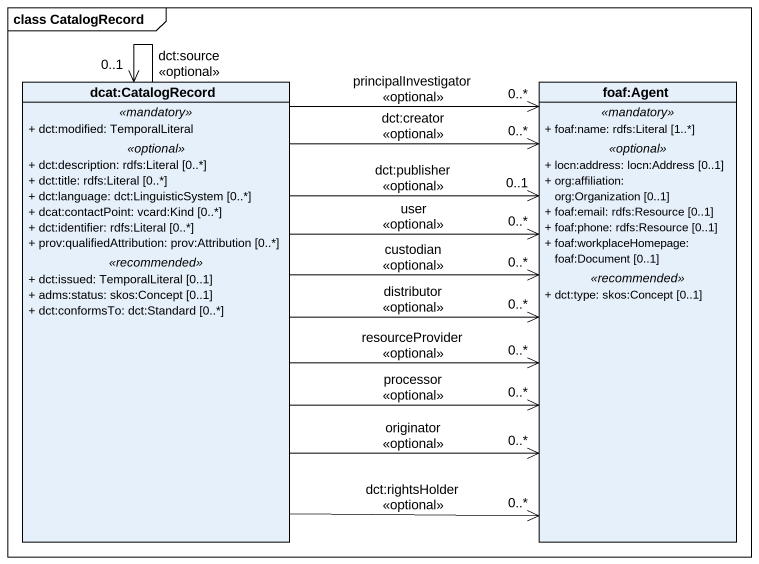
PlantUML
@startuml
mainframe class CatalogRecord
hide circle
hide empty members
skinparam classAttributeIconSize 0
class "dcat:CatalogRecord" as dcat_CatalogRecord {
  .. <<mandatory>> ..
  + dct:modified: TemporalLiteral
  .. <<optional>> ..
  + dct:description: rdfs:Literal [0..*]
  + dct:title: rdfs:Literal [0..*]
  + dct:language: dct:LinguisticSystem [0..*]
  + dcat:contactPoint: vcard:Kind [0..*]
  + dct:identifier: rdfs:Literal [0..*]
  + prov:qualifiedAttribution: prov:Attribution [0..*]
  .. <<recommended>> ..
  + dct:issued: TemporalLiteral [0..1]
  + adms:status: skos:Concept [0..1]
  + dct:conformsTo: dct:Standard [0..*]
}
class "foaf:Agent" as foaf_Agent {
  .. <<mandatory>> ..
  + foaf:name: rdfs:Literal [1..*]
  .. <<optional>> ..
  + locn:address: locn:Address [0..1]
  + org:affiliation: org:Organization [0..1]
  + foaf:email: rdfs:Resource [0..1]
  + foaf:phone: rdfs:Resource [0..1]
  + foaf:workplaceHomepage: foaf:Document [0..1]
  .. <<recommended>> ..
  + dct:type: skos:Concept [0..1]
}
dcat_CatalogRecord --> "0..1" dcat_CatalogRecord : dct:source\n<<optional>>
dcat_CatalogRecord -right-> "0..1" foaf_Agent : dct:publisher\n<<optional>>
dcat_CatalogRecord -right-> "0..*" foaf_Agent : dct:creator\n<<optional>>
dcat_CatalogRecord -right-> "0..*" foaf_Agent : dct:rightsHolder\n<<optional>>
dcat_CatalogRecord -right-> "0..*" foaf_Agent : custodian\n<<optional>>
dcat_CatalogRecord -right-> "0..*" foaf_Agent : principalInvestigator\n<<optional>>
dcat_CatalogRecord -right-> "0..*" foaf_Agent : originator\n<<optional>>
dcat_CatalogRecord -right-> "0..*" foaf_Agent : processor\n<<optional>>
dcat_CatalogRecord -right-> "0..*" foaf_Agent : resourceProvider\n<<optional>>
dcat_CatalogRecord -right-> "0..*" foaf_Agent : user\n<<optional>>
dcat_CatalogRecord -right-> "0..*" foaf_Agent : distributor\n<<optional>>
@enduml
